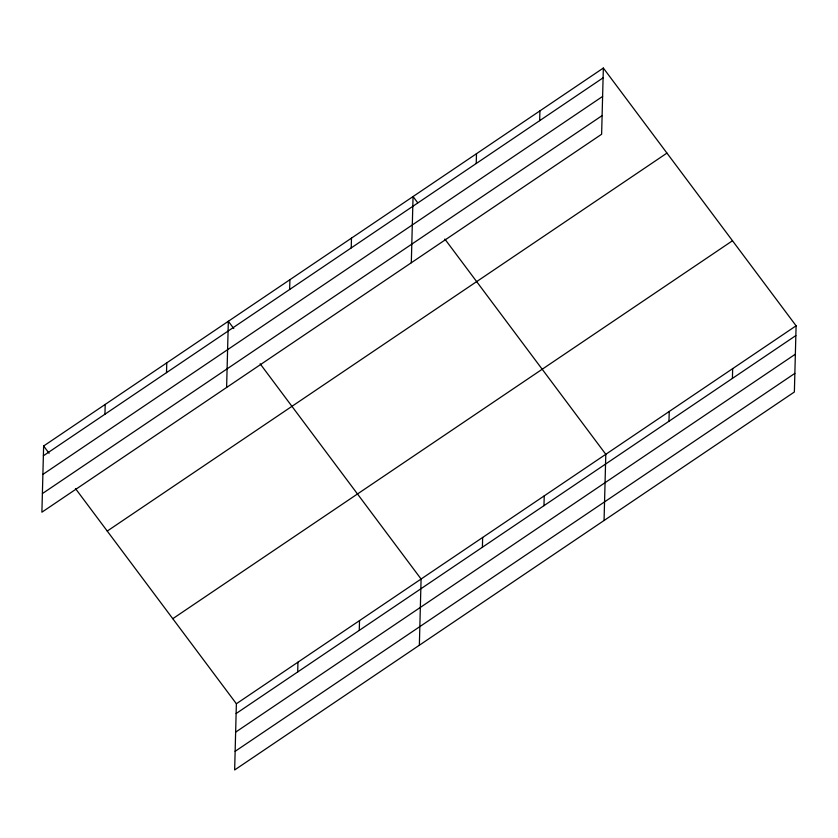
<?xml version="1.0" encoding="UTF-8"?>
<svg xmlns="http://www.w3.org/2000/svg" width="838" height="838" viewBox="0 0 838 838"><rect width="100%" height="100%" fill="white"/><g stroke="black" fill="none" stroke-linecap="round" stroke-linejoin="round"><path stroke-width="1.26" d="M43.628 446.005L41.9 512.196L601.621 134.248L603.35 68.046L43.628 446.005L49.065 453.264M104.949 414.213L105.2 404.429M166.511 372.638L166.772 362.854M226.606 387.481L228.345 321.279L233.771 328.538M75.441 488.533L236.379 703.752L234.65 769.954L794.372 391.995L796.1 325.804L603.35 68.046M289.655 289.487L289.906 279.703M297.7 671.961L297.951 662.177M351.227 247.912L351.478 238.128M359.261 630.385L359.523 620.602M411.311 262.755L413.05 196.553L417.701 202.775M419.356 645.229L421.085 579.027L260.147 363.807M476.225 163.504L476.487 153.721M482.405 547.235L482.657 537.451M539.662 120.662L539.913 110.888M543.967 505.66L544.229 495.876M604.062 520.503L605.801 454.301L444.852 239.081M668.975 421.252L669.227 411.468M732.412 378.409L732.663 368.636M43.377 455.788L603.098 77.829M42.885 474.402L602.606 96.443M42.392 493.582L602.103 115.623M107.243 531.062L666.954 153.103M172.775 618.695L732.496 240.747M236.379 703.752L796.1 325.804M236.127 713.536L795.849 335.577M235.635 732.15L795.356 354.191M235.132 751.33L794.853 373.381"/></g></svg>
